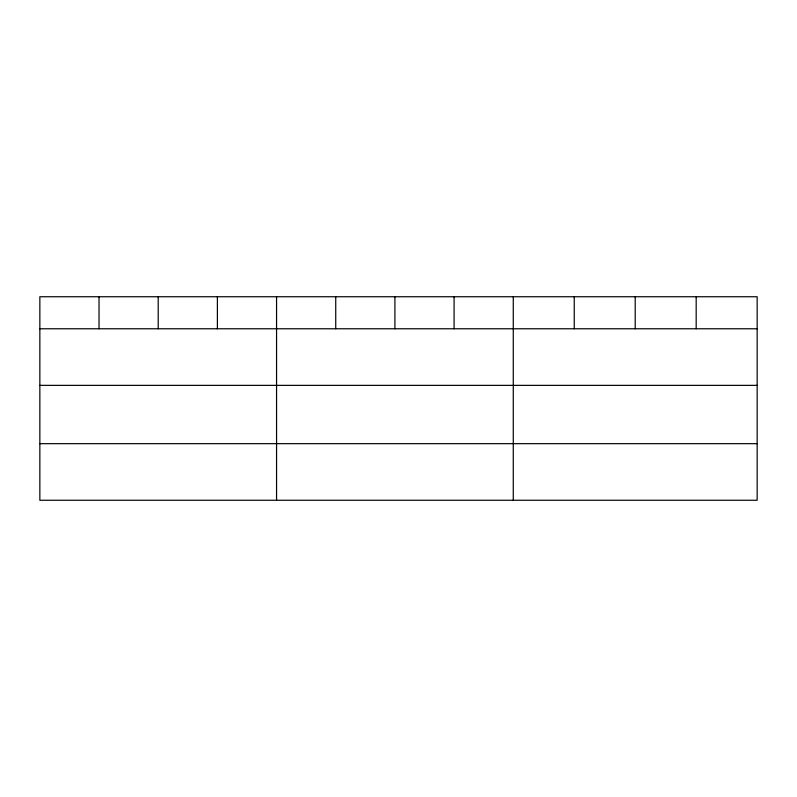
<?xml version="1.0" encoding="UTF-8"?>
<svg xmlns="http://www.w3.org/2000/svg" width="797" height="797" viewBox="0 0 797 797"><rect width="100%" height="100%" fill="white"/><g stroke="black" fill="none" stroke-linecap="round" stroke-linejoin="round"><path stroke-width="1.2" d="M757.15 385.359L757.15 296.743L39.85 296.743L39.85 500.257L757.15 500.257L757.15 385.359L39.85 385.359M39.85 328.772L757.15 328.772M39.85 443.67L757.15 443.67M696.179 296.743L696.179 328.772M635.209 296.743L635.209 328.772M574.238 296.743L574.238 328.772M513.268 296.743L513.268 500.257M454.091 296.743L454.091 328.772M394.913 296.743L394.913 328.772M335.736 296.743L335.736 328.772M276.559 296.743L276.559 500.257M217.382 296.743L217.382 328.772M158.204 296.743L158.204 328.772M99.027 296.743L99.027 328.772"/></g></svg>
